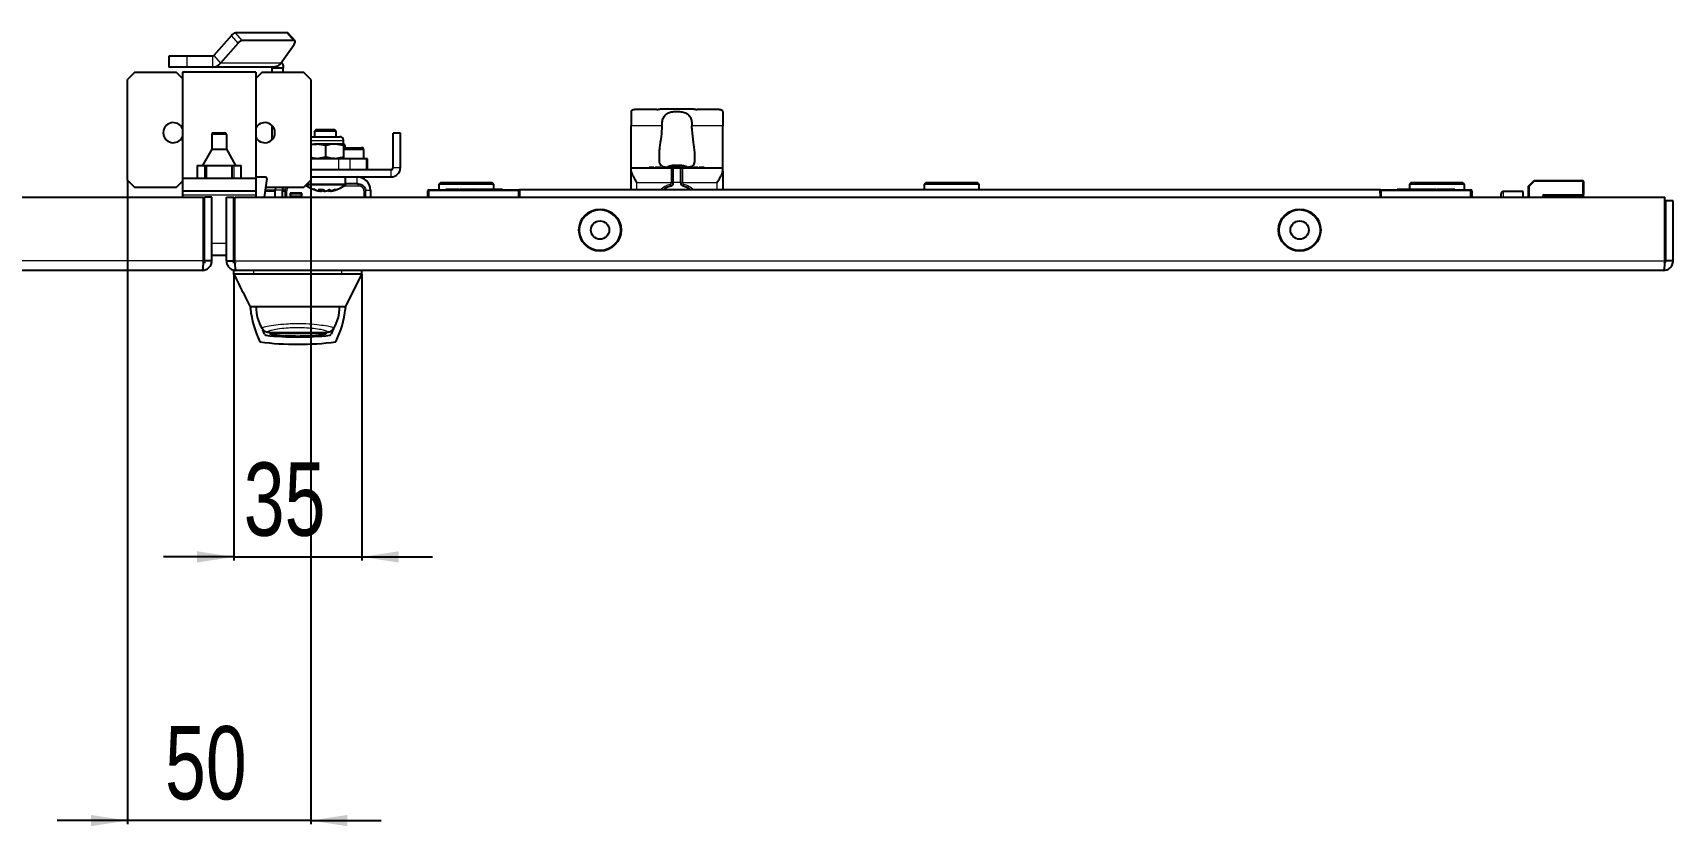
# Model space of a CAD drawing. Header units: millimetres. Extents: x -421 to 2398, y -1229 to 1219.
# Drawn here: x 1578 to 2025.8, y -1229.3 to -1012.7 of the extents above; entities that cross this region are included whole.
import ezdxf

# ---------------------------------------------------------------- set-up
doc = ezdxf.new("R2010")
doc.units = ezdxf.units.MM
doc.layers.add('FORMAT', color=7, linetype='Continuous')
doc.styles.add('SLDTEXTSTYLE0', font='TXT', dxfattribs={"width": 0.75})
doc.dimstyles.new('SLDDIMSTYLE1', dxfattribs={"dimtxt": 20, "dimasz": 10, "dimexe": 0, "dimexo": 0.0625, "dimgap": 5, "dimtad": 2, "dimdec": 1, "dimrnd": 1e-09, "dimzin": 12, "dimdsep": 46, "dimtxsty": 'SLDTEXTSTYLE0', "dimsah": 1, "dimcen": 0.09, "dimadec": 0, "dimazin": 3, "dimtfac": 1, "dimtmove": 0, "dimatfit": 0, "dimfxl": 0, "dimfrac": 2, "dimtolj": 1, "dimtzin": 12, "dimarcsym": 0})

# ---------------------------------------------------------------- blocks, each defined once
blk = doc.blocks.new('_D_12')
at = {"layer": 'FORMAT'}
for p, q in [((1603.83, -1052.96), (1603.83, -1228.8)), ((1653.83, -1052.96), (1653.83, -1228.8)), ((1603.83, -1227.8), (1584.6, -1227.8)), ((1653.83, -1227.8), (1603.83, -1227.8)), ((1653.83, -1227.8), (1673.06, -1227.8))]:
    blk.add_line(p, q, dxfattribs=at)
for points in [[(1603.83, -1227.8), (1593.83, -1226.27), (1593.83, -1229.34)], [(1653.83, -1227.8), (1663.83, -1229.34), (1663.83, -1226.27)]]:
    blk.add_solid(points, dxfattribs=at)
at = {"layer": 'FORMAT', "insert": (1614.05, -1202.02), "char_height": 20, "attachment_point": 1, "style": 'SLDTEXTSTYLE0'}
blk.add_mtext('50', dxfattribs=at)
blk = doc.blocks.new('_D_13')
at = {"layer": 'FORMAT'}
for p, q in [((1632.83, -1078.56), (1632.83, -1156.8)), ((1667.83, -1078.56), (1667.83, -1156.8)), ((1632.83, -1155.8), (1613.6, -1155.8)), ((1632.83, -1155.8), (1667.83, -1155.8)), ((1667.83, -1155.8), (1687.06, -1155.8))]:
    blk.add_line(p, q, dxfattribs=at)
for points in [[(1632.83, -1155.8), (1622.83, -1154.27), (1622.83, -1157.34)], [(1667.83, -1155.8), (1677.83, -1157.34), (1677.83, -1154.27)]]:
    blk.add_solid(points, dxfattribs=at)
at = {"layer": 'FORMAT', "insert": (1635.55, -1130.02), "char_height": 20, "attachment_point": 1, "style": 'SLDTEXTSTYLE0'}
blk.add_mtext('35', dxfattribs=at)

msp = doc.modelspace()

# ---------------------------------------------------------------- linework, layer by layer
at = {"color": 7, "linetype": 'Continuous', "lineweight": 25}
for p, q in [((1632.18, -1013.39), (1627.42, -1018.89)), ((1634.02, -1015.51), (1629.25, -1021.01)), ((1647.43, -1012.68), (1633.29, -1012.68)), ((1649.27, -1014.8), (1635.13, -1014.8)), ((1645.72, -1021.01), (1649.3, -1015.89)), ((1649.55, -1014.91), (1647.72, -1012.78)), ((1615.11, -1019.06), (1615.11, -1022.06)), ((1620.11, -1019.06), (1615.11, -1019.06)), ((1627.05, -1019.06), (1620.11, -1019.06)), ((1605.83, -1023.45), (1603.83, -1025.45)), ((1603.83, -1052.95), (1603.83, -1025.45)), ((1605.83, -1023.45), (1617.08, -1023.45)), ((1620.11, -1022.06), (1615.11, -1022.06)), ((1618.83, -1025.2), (1617.08, -1023.45)), ((1638.83, -1023.45), (1618.83, -1023.45)), ((1618.83, -1023.45), (1618.83, -1052.45)), ((1627.05, -1022.06), (1620.11, -1022.06)), ((1643.57, -1022.06), (1627.05, -1022.06)), ((1640.58, -1023.45), (1638.83, -1025.2)), ((1638.83, -1023.45), (1638.83, -1052.45)), ((1640.58, -1023.45), (1651.83, -1023.45)), ((1646.33, -1022.36), (1643.33, -1022.36)), ((1643.33, -1023.45), (1643.33, -1022.36)), ((1646.33, -1023.45), (1646.33, -1022.36)), ((1653.83, -1025.45), (1651.83, -1023.45)), ((1653.83, -1025.45), (1653.83, -1052.95)), ((1741.33, -1034.21), (1741.33, -1038.05)), ((1748.35, -1033.65), (1742.83, -1033.65)), ((1749.24, -1033.6), (1748.72, -1033.61)), ((1758.43, -1033.55), (1749.24, -1033.55)), ((1758.95, -1033.61), (1758.43, -1033.59)), ((1764.83, -1033.65), (1759.31, -1033.65)), ((1766.33, -1034.21), (1766.33, -1038.05)), ((1643.33, -1038.69), (1643.33, -1038.06)), ((1643.33, -1038.69), (1643.78, -1038.69)), ((1643.33, -1041.83), (1643.33, -1038.69)), ((1655.33, -1039.05), (1654.83, -1039.55)), ((1655.33, -1039.05), (1660.11, -1039.05)), ((1660.11, -1039.05), (1660.33, -1039.05)), ((1660.83, -1039.55), (1660.33, -1039.05)), ((1741.33, -1049.55), (1741.33, -1038.05)), ((1766.33, -1049.55), (1766.33, -1038.05)), ((1626.82, -1040.45), (1626.82, -1044.45)), ((1627.32, -1039.95), (1630.33, -1039.95)), ((1630.83, -1040.45), (1630.83, -1044.45)), ((1653.86, -1041.05), (1653.83, -1041.05)), ((1653.83, -1043.05), (1655.43, -1043.05)), ((1653.86, -1041.05), (1661.79, -1041.05)), ((1654.83, -1039.55), (1654.83, -1041.05)), ((1660.57, -1039.55), (1654.83, -1039.55)), ((1657.97, -1043.49), (1655.43, -1043.05)), ((1660.43, -1043.05), (1655.43, -1043.05)), ((1657.97, -1046.6), (1657.97, -1043.49)), ((1662.9, -1043.49), (1660.43, -1043.05)), ((1662.83, -1043.05), (1660.43, -1043.05)), ((1660.83, -1039.55), (1660.57, -1039.55)), ((1660.83, -1041.05), (1660.83, -1039.55)), ((1662.83, -1043.05), (1662.83, -1042.08)), ((1662.83, -1043.05), (1662.83, -1043.05)), ((1662.89, -1043.08), (1662.83, -1043.05)), ((1662.9, -1046.6), (1662.9, -1043.49)), ((1663.23, -1044.05), (1663.23, -1043.49)), ((1676.33, -1049.45), (1676.33, -1040.05)), ((1678.33, -1040.05), (1676.33, -1040.05)), ((1678.33, -1049.45), (1678.33, -1040.05)), ((1626.82, -1044.45), (1624.33, -1048.95)), ((1626.82, -1044.45), (1630.83, -1044.45)), ((1630.83, -1044.45), (1633.33, -1048.95)), ((1661.52, -1047.05), (1653.83, -1047.05)), ((1657.97, -1046.6), (1655.43, -1047.05)), ((1662.9, -1046.6), (1660.43, -1047.05)), ((1664.6, -1047.05), (1661.52, -1047.05)), ((1662.83, -1047.05), (1662.83, -1047.05)), ((1662.9, -1044.05), (1667.73, -1044.05)), ((1669.06, -1047.05), (1664.6, -1047.05)), ((1668.33, -1047.05), (1668.33, -1044.65)), ((1669.33, -1047.05), (1669.06, -1047.05)), ((1669.33, -1050.05), (1669.33, -1047.05)), ((1748.98, -1045.33), (1748.98, -1047.92)), ((1758.68, -1047.92), (1758.68, -1045.33)), ((1638.83, -1052.45), (1618.83, -1052.45)), ((1618.83, -1052.45), (1618.83, -1055.95)), ((1622.83, -1048.95), (1622.83, -1052.45)), ((1622.83, -1048.95), (1624.33, -1048.95)), ((1624.33, -1048.95), (1633.33, -1048.95)), ((1625.33, -1048.95), (1625.33, -1052.45)), ((1632.33, -1048.95), (1632.33, -1052.45)), ((1633.33, -1048.95), (1634.83, -1048.95)), ((1634.83, -1052.45), (1634.83, -1048.95)), ((1638.83, -1052.05), (1641.46, -1052.05)), ((1638.83, -1052.45), (1638.83, -1055.95)), ((1641.89, -1052.48), (1641.16, -1057.55)), ((1641.89, -1052.48), (1641.46, -1052.05)), ((1653.83, -1050.05), (1675.73, -1050.05)), ((1653.83, -1052.05), (1675.73, -1052.05)), ((1663.33, -1054.05), (1663.33, -1052.05)), ((1741.33, -1050.42), (1741.33, -1049.55)), ((1741.33, -1049.55), (1754.83, -1049.55)), ((1741.33, -1055.55), (1741.33, -1050.42)), ((1746.21, -1049.45), (1746.21, -1049.55)), ((1746.35, -1049.45), (1746.35, -1049.55)), ((1746.47, -1049.45), (1746.47, -1049.55)), ((1747.28, -1049.45), (1746.47, -1049.45)), ((1747.28, -1049.45), (1747.28, -1049.55)), ((1747.43, -1049.45), (1747.43, -1049.55)), ((1747.55, -1049.45), (1747.55, -1049.55)), ((1747.89, -1049.45), (1747.89, -1049.55)), ((1748.07, -1049.45), (1748.07, -1049.55)), ((1748.6, -1049.45), (1748.6, -1049.55)), ((1749.08, -1049.45), (1749.08, -1049.55)), ((1749.25, -1049.45), (1749.25, -1049.55)), ((1749.71, -1049.45), (1749.71, -1049.55)), ((1749.85, -1049.45), (1749.85, -1049.55)), ((1749.97, -1049.45), (1749.97, -1049.55)), ((1750.28, -1049.45), (1750.28, -1049.55)), ((1751.56, -1049.45), (1750.44, -1049.45)), ((1751.56, -1049.45), (1751.56, -1049.55)), ((1751.7, -1049.45), (1751.7, -1049.55)), ((1751.89, -1049.45), (1751.89, -1049.55)), ((1751.9, -1049.45), (1751.9, -1049.55)), ((1752.49, -1049.45), (1751.9, -1049.45)), ((1752.49, -1049.45), (1752.49, -1049.55)), ((1753.39, -1049.45), (1752.82, -1049.45)), ((1752.83, -1049.55), (1754.83, -1049.55)), ((1752.83, -1053.55), (1752.83, -1049.55)), ((1753.11, -1049.22), (1753.08, -1048.99)), ((1753.32, -1049.22), (1753.31, -1048.92)), ((1753.39, -1049.45), (1753.39, -1049.55)), ((1753.4, -1049.45), (1753.4, -1049.55)), ((1753.4, -1049.45), (1753.58, -1049.45)), ((1753.58, -1049.45), (1753.58, -1049.45)), ((1753.58, -1049.45), (1753.58, -1049.55)), ((1753.6, -1049.45), (1753.6, -1049.55)), ((1753.75, -1049.45), (1753.75, -1049.55)), ((1754.55, -1049.45), (1753.75, -1049.45)), ((1754.55, -1049.45), (1754.55, -1049.55)), ((1754.69, -1049.45), (1754.69, -1049.55)), ((1754.72, -1049.48), (1755.1, -1049.47)), ((1754.77, -1048.95), (1754.78, -1048.92)), ((1754.81, -1049.45), (1754.81, -1049.55)), ((1754.83, -1049.55), (1754.83, -1053.55)), ((1755.24, -1049.45), (1755.24, -1049.55)), ((1755.33, -1049.04), (1755.34, -1048.99)), ((1755.33, -1049.55), (1766.33, -1049.55)), ((1755.36, -1049.45), (1755.36, -1049.55)), ((1755.73, -1049.45), (1755.73, -1049.55)), ((1755.99, -1049.45), (1755.99, -1049.55)), ((1756.11, -1049.45), (1756.11, -1049.55)), ((1756.25, -1049.45), (1756.25, -1049.55)), ((1756.37, -1049.45), (1756.37, -1049.55)), ((1756.8, -1049.45), (1756.8, -1049.55)), ((1756.83, -1049.45), (1756.8, -1049.45)), ((1756.84, -1049.45), (1756.84, -1049.55)), ((1756.87, -1049.45), (1756.87, -1049.55)), ((1757.04, -1049.45), (1757.04, -1049.55)), ((1757.39, -1049.45), (1757.39, -1049.55)), ((1757.88, -1049.45), (1757.88, -1049.55)), ((1758.07, -1049.45), (1758.07, -1049.55)), ((1758.42, -1049.45), (1758.42, -1049.55)), ((1758.57, -1049.45), (1758.57, -1049.55)), ((1759.63, -1049.45), (1758.57, -1049.45)), ((1759.63, -1049.45), (1759.63, -1049.55)), ((1759.94, -1049.45), (1759.94, -1049.55)), ((1760.11, -1049.45), (1760.11, -1049.55)), ((1760.48, -1049.45), (1760.48, -1049.55)), ((1761.24, -1049.45), (1760.48, -1049.45)), ((1761.24, -1049.45), (1761.24, -1049.55)), ((1766.33, -1050.42), (1766.33, -1049.55)), ((1766.33, -1050.42), (1766.33, -1055.55)), ((1603.83, -1052.95), (1605.83, -1054.95)), ((1617.08, -1054.95), (1605.83, -1054.95)), ((1617.08, -1054.95), (1618.83, -1053.2)), ((1638.83, -1055.95), (1618.83, -1055.95)), ((1618.83, -1055.95), (1618.83, -1057.03)), ((1638.83, -1055.95), (1638.83, -1057.03)), ((1644.13, -1055.95), (1641.39, -1055.95)), ((1651.83, -1054.95), (1641.54, -1054.95)), ((1644.2, -1054.95), (1644.13, -1055.65)), ((1644.13, -1057.55), (1644.13, -1055.65)), ((1646.13, -1057.55), (1646.13, -1055.65)), ((1646.83, -1055.95), (1646.13, -1055.95)), ((1646.83, -1055.95), (1646.83, -1057.55)), ((1648.23, -1056.5), (1648.23, -1057.55)), ((1651.43, -1056.5), (1648.23, -1056.5)), ((1651.43, -1057.55), (1651.43, -1056.5)), ((1651.83, -1054.95), (1653.83, -1052.95)), ((1656.47, -1055.9), (1656.47, -1055.94)), ((1656.77, -1055.49), (1656.77, -1055.94)), ((1656.77, -1055.94), (1656.77, -1055.49)), ((1656.94, -1055.94), (1656.77, -1055.91)), ((1656.94, -1055.49), (1656.94, -1055.94)), ((1656.98, -1055.94), (1656.98, -1055.48)), ((1657.74, -1055.86), (1657.74, -1055.94)), ((1657.77, -1055.88), (1657.77, -1055.94)), ((1657.83, -1055.91), (1657.77, -1055.94)), ((1658.68, -1055.94), (1658.68, -1055.62)), ((1658.89, -1055.94), (1658.89, -1055.91)), ((1659.18, -1055.85), (1659.18, -1055.94)), ((1659.21, -1055.84), (1659.21, -1055.94)), ((1666.83, -1053.95), (1663.29, -1053.95)), ((1668.83, -1057.55), (1668.83, -1055.95)), ((1670.13, -1055.65), (1670.13, -1057.55)), ((1685.83, -1057.55), (1685.83, -1055.85)), ((1686.13, -1055.55), (1710.53, -1055.55)), ((1689.33, -1053.55), (1688.83, -1054.05)), ((1688.83, -1054.05), (1688.83, -1055.55)), ((1703.83, -1054.05), (1688.83, -1054.05)), ((1689.33, -1053.55), (1703.33, -1053.55)), ((1690.69, -1055.35), (1690.69, -1055.55)), ((1694.5, -1055.35), (1694.5, -1055.55)), ((1694.5, -1055.35), (1695.29, -1055.35)), ((1695.29, -1055.35), (1695.29, -1055.55)), ((1695.29, -1055.35), (1697.17, -1055.35)), ((1696.63, -1055.35), (1696.63, -1055.32)), ((1697.17, -1055.35), (1697.17, -1055.55)), ((1697.17, -1055.35), (1698.22, -1055.35)), ((1698.22, -1055.35), (1698.22, -1055.55)), ((1698.22, -1055.35), (1699.62, -1055.35)), ((1699.79, -1055.32), (1699.79, -1055.55)), ((1699.87, -1055.35), (1699.87, -1055.55)), ((1699.87, -1055.35), (1701.23, -1055.35)), ((1701.23, -1055.35), (1701.23, -1055.55)), ((1701.23, -1055.35), (1703.22, -1055.35)), ((1703.22, -1055.35), (1703.22, -1055.55)), ((1703.22, -1055.35), (1706.18, -1055.35)), ((1703.83, -1054.05), (1703.33, -1053.55)), ((1703.83, -1055.35), (1703.83, -1054.05)), ((1706.18, -1055.35), (1706.18, -1055.55)), ((1945.83, -1055.55), (1710.83, -1055.55)), ((1710.83, -1055.55), (1710.83, -1055.85)), ((1710.83, -1055.85), (1710.83, -1056.49)), ((1710.83, -1056.49), (1710.83, -1057.55)), ((1752.83, -1053.55), (1752.83, -1053.58)), ((1754.83, -1053.58), (1754.83, -1053.55)), ((1821.83, -1053.55), (1821.33, -1054.05)), ((1821.33, -1054.05), (1821.33, -1055.55)), ((1836.33, -1054.05), (1821.33, -1054.05)), ((1821.83, -1053.55), (1835.83, -1053.55)), ((1836.33, -1054.05), (1835.83, -1053.55)), ((1836.33, -1055.55), (1836.33, -1054.05)), ((1945.83, -1055.55), (1945.83, -1055.85)), ((1945.83, -1056.49), (1945.83, -1055.85)), ((1945.83, -1056.49), (1945.83, -1057.55)), ((1946.13, -1055.55), (1970.53, -1055.55)), ((1950.48, -1055.35), (1950.48, -1055.55)), ((1950.48, -1055.35), (1950.83, -1055.35)), ((1950.83, -1055.35), (1950.83, -1055.55)), ((1950.83, -1055.35), (1951.08, -1055.35)), ((1951.08, -1055.35), (1951.08, -1055.55)), ((1951.08, -1055.35), (1951.19, -1055.35)), ((1951.19, -1055.35), (1951.19, -1055.55)), ((1952.22, -1055.35), (1952.22, -1055.55)), ((1952.22, -1055.35), (1952.89, -1055.35)), ((1952.89, -1055.35), (1952.89, -1055.55)), ((1952.89, -1055.35), (1953.22, -1055.35)), ((1953.22, -1055.35), (1953.22, -1055.55)), ((1954.33, -1053.55), (1953.83, -1054.05)), ((1953.83, -1054.05), (1953.83, -1055.35)), ((1968.83, -1054.05), (1953.83, -1054.05)), ((1954.33, -1053.55), (1968.33, -1053.55)), ((1956.54, -1055.55), (1956.54, -1055.32)), ((1956.68, -1055.35), (1957.46, -1055.35)), ((1957.46, -1055.35), (1958.25, -1055.35)), ((1957.46, -1055.35), (1957.46, -1055.55)), ((1958.25, -1055.35), (1958.25, -1055.55)), ((1958.25, -1055.35), (1958.74, -1055.35)), ((1958.74, -1055.35), (1958.74, -1055.55)), ((1958.74, -1055.35), (1960.13, -1055.35)), ((1959.77, -1055.32), (1959.77, -1055.35)), ((1960.13, -1055.35), (1960.13, -1055.55)), ((1960.13, -1055.35), (1961.18, -1055.35)), ((1961.18, -1055.35), (1961.18, -1055.55)), ((1962.22, -1055.35), (1962.22, -1055.55)), ((1962.22, -1055.35), (1964.19, -1055.35)), ((1964.19, -1055.35), (1964.19, -1055.55)), ((1964.19, -1055.35), (1966.18, -1055.35)), ((1966.18, -1055.35), (1966.18, -1055.55)), ((1968.83, -1054.05), (1968.33, -1053.55)), ((1968.83, -1055.55), (1968.83, -1054.05)), ((1970.83, -1055.85), (1970.83, -1057.55)), ((1978.83, -1057.55), (1978.83, -1056.65)), ((1984.83, -1056.05), (1979.43, -1056.05)), ((1984.83, -1057.55), (1984.83, -1056.05)), ((1986.33, -1054.55), (1987.83, -1053.05)), ((1986.53, -1054.63), (1986.33, -1054.55)), ((1986.33, -1057.55), (1986.33, -1054.55)), ((1987.91, -1053.25), (1987.83, -1053.05)), ((1987.83, -1053.05), (2001.13, -1053.05)), ((2001.33, -1053.25), (2001.33, -1056.85)), ((2001.33, -1057.25), (2001.33, -1056.85)), ((1234.13, -1057.55), (1624.53, -1057.55)), ((1618.83, -1057.03), (1618.83, -1057.55)), ((1624.53, -1074.95), (1624.53, -1057.55)), ((1626.83, -1057.55), (1624.83, -1057.55)), ((1624.83, -1074.95), (1624.83, -1057.55)), ((1626.83, -1074.95), (1626.83, -1057.55)), ((1630.83, -1057.55), (1632.83, -1057.55)), ((1630.83, -1074.95), (1630.83, -1057.55)), ((1632.83, -1074.95), (1632.83, -1057.55)), ((1633.13, -1074.95), (1633.13, -1057.55)), ((1633.13, -1057.55), (2023.53, -1057.55)), ((1638.83, -1057.03), (1638.83, -1057.55)), ((1648.23, -1057.25), (1651.43, -1057.25)), ((1990.33, -1057.25), (1990.33, -1057.55)), ((2001.13, -1057.05), (1990.53, -1057.05)), ((2001.33, -1057.25), (2001.33, -1057.55)), ((2023.53, -1074.95), (2023.53, -1057.55)), ((2025.83, -1058.55), (2023.83, -1058.55)), ((2023.83, -1074.95), (2023.83, -1058.55)), ((2025.83, -1074.95), (2025.83, -1058.55)), ((1624.83, -1073.45), (1624.53, -1073.45)), ((1630.83, -1073.45), (1626.83, -1073.45)), ((1624.23, -1077.55), (1234.43, -1077.55)), ((1626.83, -1074.95), (1624.83, -1074.95)), ((1624.83, -1075.12), (1624.83, -1075.55)), ((1630.83, -1074.95), (1632.83, -1074.95)), ((1632.83, -1075.55), (1632.83, -1074.95)), ((1632.83, -1078.55), (1632.83, -1077.55)), ((1633.43, -1077.55), (1632.83, -1077.55)), ((2023.23, -1077.55), (1633.43, -1077.55)), ((1662.33, -1078.55), (1638.33, -1078.55)), ((1663.33, -1087.55), (1667.86, -1078.49)), ((1667.83, -1078.55), (1667.83, -1077.55)), ((2025.83, -1074.95), (2023.83, -1074.95)), ((1639.73, -1087.55), (1637.33, -1087.55)), ((1637.37, -1087.55), (1637.37, -1087.75)), ((1660.93, -1087.55), (1639.73, -1087.55)), ((1663.33, -1087.55), (1660.93, -1087.55)), ((1663.29, -1087.75), (1663.29, -1087.55)), ((1644.5, -1094.53), (1656.09, -1094.53)), ((1644.5, -1094.53), (1644.64, -1094.53))]:
    msp.add_line(p, q, dxfattribs=at)
at = {"color": 8, "linetype": 'Continuous', "lineweight": 18}
for p, q in [((1634.02, -1015.51), (1632.18, -1013.39)), ((1635.13, -1014.8), (1633.29, -1012.68)), ((1649.27, -1014.8), (1647.43, -1012.68)), ((1620.11, -1022.06), (1620.11, -1019.06)), ((1627.05, -1019.06), (1627.05, -1022.06)), ((1627.42, -1018.89), (1629.25, -1021.01)), ((1645.72, -1021.01), (1629.25, -1021.01)), ((1749.74, -1038.05), (1741.33, -1038.05)), ((1766.33, -1038.05), (1757.92, -1038.05)), ((1630.83, -1040.45), (1626.82, -1040.45)), ((1653.83, -1042.08), (1662.83, -1042.08)), ((1661.52, -1050.05), (1661.52, -1047.05)), ((1668.33, -1044.65), (1662.9, -1044.65)), ((1664.6, -1050.05), (1664.6, -1047.05)), ((1669.06, -1050.05), (1669.06, -1047.05)), ((1624.83, -1048.95), (1624.83, -1052.45)), ((1632.83, -1048.95), (1632.83, -1052.45)), ((1666.53, -1054.05), (1666.53, -1052.05)), ((1675.73, -1050.05), (1675.73, -1052.05)), ((1676.33, -1049.45), (1678.33, -1049.45)), ((1750.44, -1049.45), (1750.44, -1049.55)), ((1752.33, -1053.55), (1752.33, -1049.55)), ((1755.33, -1049.55), (1755.33, -1053.55)), ((1641.45, -1055.55), (1644.13, -1055.55)), ((1646.13, -1055.65), (1644.13, -1055.65)), ((1646.13, -1055.55), (1646.91, -1055.55)), ((1647.33, -1057.55), (1647.33, -1055.95)), ((1651.43, -1056.7), (1648.23, -1056.7)), ((1652.33, -1054.45), (1653.02, -1054.45)), ((1662.77, -1054.25), (1652.53, -1054.25)), ((1662.86, -1054.05), (1652.73, -1054.05)), ((1662.65, -1054.45), (1666.83, -1054.45)), ((1663.23, -1054.25), (1662.77, -1054.25)), ((1663.33, -1054.05), (1662.86, -1054.05)), ((1668.33, -1055.95), (1668.33, -1057.55)), ((1668.77, -1055.65), (1670.13, -1055.65)), ((1686.13, -1055.85), (1685.83, -1055.85)), ((1686.13, -1055.55), (1686.13, -1055.85)), ((1686.13, -1055.85), (1686.13, -1057.55)), ((1710.53, -1055.85), (1686.13, -1055.85)), ((1691.92, -1055.35), (1691.92, -1055.55)), ((1710.53, -1055.55), (1710.53, -1055.85)), ((1710.53, -1057.55), (1710.53, -1055.85)), ((1710.83, -1055.85), (1710.53, -1055.85)), ((1742.83, -1053.55), (1742.83, -1055.55)), ((1742.83, -1053.55), (1752.33, -1053.55)), ((1751.97, -1054.06), (1752.11, -1054.54)), ((1752.33, -1053.58), (1752.33, -1053.55)), ((1752.33, -1053.55), (1752.83, -1053.55)), ((1752.33, -1053.58), (1752.83, -1053.58)), ((1754.83, -1053.55), (1752.83, -1053.55)), ((1754.83, -1053.55), (1755.33, -1053.55)), ((1754.83, -1053.58), (1755.33, -1053.58)), ((1755.33, -1053.55), (1755.33, -1053.58)), ((1755.33, -1053.55), (1764.83, -1053.55)), ((1755.55, -1054.54), (1755.69, -1054.06)), ((1764.83, -1055.55), (1764.83, -1053.55)), ((1946.13, -1055.85), (1945.83, -1055.85)), ((1946.13, -1055.85), (1946.13, -1055.55)), ((1946.13, -1055.85), (1946.13, -1057.55)), ((1970.53, -1055.85), (1946.13, -1055.85)), ((1954.96, -1055.35), (1954.96, -1055.55)), ((1970.53, -1055.55), (1970.53, -1055.85)), ((1970.53, -1057.55), (1970.53, -1055.85)), ((1970.83, -1055.85), (1970.53, -1055.85)), ((1979.43, -1056.05), (1979.43, -1057.55)), ((1987.91, -1053.25), (1986.53, -1054.63)), ((1986.53, -1054.63), (1986.53, -1057.55)), ((2001.13, -1053.25), (1987.91, -1053.25)), ((1990.53, -1057.05), (1990.53, -1056.85)), ((1990.53, -1056.85), (2001.13, -1056.85)), ((2001.13, -1053.25), (2001.13, -1053.05)), ((2001.13, -1056.85), (2001.13, -1053.25)), ((2001.33, -1053.25), (2001.13, -1053.25)), ((2001.33, -1056.85), (2001.13, -1056.85)), ((2001.13, -1057.05), (2001.13, -1056.85)), ((1638.83, -1057.03), (1618.83, -1057.03)), ((1990.13, -1057.55), (1990.13, -1057.25)), ((1990.33, -1057.25), (1990.13, -1057.25)), ((1990.53, -1057.25), (1990.33, -1057.25)), ((1990.53, -1057.05), (1990.53, -1057.25)), ((2001.13, -1057.25), (1990.53, -1057.25)), ((1990.53, -1057.25), (1990.53, -1057.55)), ((2001.13, -1057.05), (2001.13, -1057.25)), ((2001.33, -1057.25), (2001.13, -1057.25)), ((2001.13, -1057.55), (2001.13, -1057.25)), ((1624.83, -1070.19), (1624.53, -1070.19)), ((1630.83, -1070.19), (1626.83, -1070.19)), ((1624.53, -1074.95), (1234.13, -1074.95)), ((1633.13, -1074.95), (2023.53, -1074.95)), ((1638.33, -1078.55), (1638.33, -1077.55)), ((1662.33, -1078.55), (1662.33, -1077.55))]:
    msp.add_line(p, q, dxfattribs=at)
at = {"color": 7, "linetype": 'Continuous', "lineweight": 25, "flags": 128}
for points in [[(1649.3, -1015.89), (1649.44, -1015.66), (1649.54, -1015.46), (1649.6, -1015.27), (1649.62, -1015.11), (1649.6, -1014.98), (1649.53, -1014.88), (1649.41, -1014.82), (1649.27, -1014.8)], [(1659.18, -1055.9), (1659.17, -1055.9), (1658.89, -1055.94)], [(2023.83, -1064.05), (2023.69, -1063.8), (2023.53, -1063.53)], [(2023.53, -1072.56), (2023.69, -1072.3), (2023.83, -1072.05)], [(1641.21, -1094.98), (1640.85, -1094.08), (1640.75, -1093.81)], [(1660.02, -1093.49), (1659.8, -1094.08), (1659.44, -1094.98)]]:
    msp.add_lwpolyline(points, dxfattribs=at)
at = {"color": 8, "linetype": 'Continuous', "lineweight": 18, "flags": 128}
for points in [[(2023.53, -1064.12), (2023.82, -1064.71), (2023.83, -1064.73)], [(2023.83, -1071.36), (2023.82, -1071.38), (2023.53, -1071.97)]]:
    msp.add_lwpolyline(points, dxfattribs=at)
at = {"color": 7, "linetype": 'Continuous', "lineweight": 25}
for centre, radius in [((1732.83, -1066.55), 5.75), ((1923.83, -1066.55), 5.75), ((1732.83, -1066.55), 2.5), ((1923.83, -1066.55), 2.5)]:
    msp.add_circle(centre, radius, dxfattribs=at)
at = {"color": 8, "linetype": 'Continuous', "lineweight": 18}
for centre in [(1732.83, -1066.55), (1923.83, -1066.55)]:
    msp.add_circle(centre, 5.5, dxfattribs=at)
at = {"color": 7, "linetype": 'Continuous', "lineweight": 25}
for centre, radius, start, end in [((1633.71, -1014.56), 1.93, 102.4839, 142.4022), ((1635.55, -1016.69), 1.93, 102.4839, 142.4022), ((1647.46, -1013.03), 0.349, 43.9283, 95.9288), ((1627.04, -1018.57), 0.488, 270.8794, 320.2435), ((1627, -1019.14), 2.93, 270.8794, 320.2435), ((1616.33, -1039.95), 2.75, 24.62, 335.38), ((1641.33, -1039.95), 2.75, 204.62, 155.38), ((1627.32, -1040.45), 0.5, 90, 180), ((1630.33, -1040.45), 0.5, 0, 90), ((1661.79, -1042.08), 1.03, 0, 90), ((1667.73, -1044.65), 0.6, 0, 90), ((1666.53, -1055.65), 3.6, 0, 90), ((1675.73, -1049.45), 2.6, 270, 0), ((1675.73, -1049.45), 0.6, 270, 0), ((1753.83, -1056.85), 8, 100.361, 108.4448), ((1753.07, -1052.7), 3.79, 92.8918, 101.4174), ((1753.95, -1051.17), 2.34, 111.7218, 124.6037), ((1753.15, -1056.48), 7.26, 85.7578, 94.2422), ((1752.79, -1049.51), 0.598, 60.5239, 80.9896), ((1753.58, -1056.47), 7.56, 92.0564, 94.6598), ((1753.1, -1053.27), 4.35, 79.331, 87.2142), ((1757.08, -1049.97), 3.47, 163.5344, 167.7658), ((1754.56, -1053.27), 4.35, 92.7858, 100.669), ((1754.08, -1056.46), 7.54, 81.9171, 87.9462), ((1754.85, -1049.44), 0.529, 98.3794, 107.9547), ((1754.59, -1052.7), 3.79, 78.5826, 87.1082), ((1753.76, -1055.26), 6.42, 69.7014, 77.5656), ((1753.83, -1056.85), 8, 70.1746, 79.639), ((1753.83, -1056.8), 7.96, 71.9524, 79.1092), ((1756.14, -1049.85), 0.629, 75.5606, 104.4394), ((1647.73, -1055.65), 1.6, 154.0555, 180), ((1657.83, -1047.05), 9, 233.1301, 260.0618), ((1657.95, -1047.32), 8.7, 247.0438, 262.1958), ((1657.54, -1049.26), 6.77, 243.8434, 260.9245), ((1656.57, -1048.42), 7.07, 264.247, 275.753), ((1657.6, -1053.29), 2.78, 231.3972, 252.5593), ((1657.16, -1051.16), 4.83, 261.5144, 261.8434), ((1656.98, -1055.79), 0.261, 216.1514, 217.2521), ((1657.91, -1047.1), 8.89, 263.7673, 264.0104), ((1658.5, -1053.07), 2.97, 239.1789, 255.2323), ((1658.67, -1054.33), 1.79, 219.0744, 243.9708), ((1657.1, -1051.73), 4.26, 278.6965, 279.0465), ((1658.56, -1051.73), 4.26, 260.9535, 261.3035), ((1657.08, -1052.87), 3.19, 285.2264, 309.2989), ((1657.67, -1054.81), 1.52, 311.5988, 339.6464), ((1657.75, -1047.1), 8.89, 275.9896, 276.2327), ((1657.55, -1048.94), 7.09, 279.4428, 293.2387), ((1658.5, -1051.16), 4.83, 278.1566, 278.4856), ((1657.98, -1047.9), 8.14, 278.7231, 291.6408), ((1657.83, -1047.05), 9, 279.9382, 306.8699), ((1660.66, -1054.1), 1.4, 257.0541, 282.9459), ((1663.08, -1054.05), 0.25, 306.8699, 0), ((1686.13, -1055.85), 0.3, 90, 180), ((1710.53, -1055.85), 0.3, 0, 90), ((1753.83, -1060.55), 6.25, 106.0134, 126.8699), ((1751.83, -1053.58), 1, 286.0134, 0), ((1755.83, -1053.58), 1, 180, 253.9866), ((1753.83, -1060.55), 6.25, 53.1301, 73.9866), ((1946.13, -1055.85), 0.3, 90, 180), ((1970.53, -1055.85), 0.3, 0, 90), ((1979.43, -1056.65), 0.6, 90, 180), ((2001.13, -1053.25), 0.2, 0, 90), ((2001.13, -1056.85), 0.2, 270, 0), ((1990.53, -1057.25), 0.2, 90, 180), ((2016.33, -1068.05), 7.5, 343.7398, 16.2602), ((1629.39, -1087.75), 7.98, 358.267, 359.9999), ((1664.22, -1085.19), 27, 185.961, 206.1695), ((1650.33, -1087.55), 11.4, 180, 210.8742), ((1650.33, -1087.55), 11.4, 329.0561, 0), ((1636.44, -1085.19), 27, 333.8305, 354.0392), ((1671.27, -1087.75), 7.98, 180, 181.7325), ((1650.33, -1015.75), 82, 262.7534, 277.2466), ((1641.67, -1094.78), 0.5, 203.0437, 263.7491), ((1650.33, -1015.75), 80, 263.7491, 276.2509), ((1658.98, -1094.78), 0.5, 276.2509, 336.9563)]:
    msp.add_arc(centre, radius, start, end, dxfattribs=at)
at = {"color": 8, "linetype": 'Continuous', "lineweight": 18}
for centre, radius, start, end in [((1753.83, -1060.55), 6.75, 106.0134, 132.2054), ((1751.83, -1053.58), 0.5, 286.0134, 0), ((1755.83, -1053.58), 0.5, 180, 253.9866), ((1753.83, -1060.55), 6.75, 47.7946, 73.9866), ((1990.53, -1057.25), 0.4, 90, 180)]:
    msp.add_arc(centre, radius, start, end, dxfattribs=at)
at = {"color": 7, "linetype": 'Continuous', "lineweight": 25}
for points in [[(1645.72, -1021.01), (1645.58, -1021.16), (1645.28, -1021.48), (1644.75, -1021.81), (1644.17, -1022.02), (1643.77, -1022.05), (1643.57, -1022.06)], [(1643.03, -1022.06), (1643.11, -1022.08), (1643.27, -1022.12), (1643.31, -1022.28), (1643.33, -1022.36)], [(1666.83, -1053.95), (1667.09, -1053.98), (1667.61, -1054.04), (1668.28, -1054.5), (1668.74, -1055.16), (1668.8, -1055.68), (1668.83, -1055.95)], [(1624.53, -1074.95), (1624.5, -1075.29), (1624.45, -1075.97), (1624.38, -1076.83), (1624.3, -1077.43), (1624.25, -1077.51), (1624.23, -1077.55)], [(1624.23, -1077.55), (1624.57, -1077.51), (1625.25, -1077.43), (1626.11, -1076.83), (1626.71, -1075.97), (1626.79, -1075.29), (1626.83, -1074.95)], [(1633.43, -1077.55), (1633.4, -1077.51), (1633.35, -1077.43), (1633.28, -1076.83), (1633.2, -1075.97), (1633.15, -1075.29), (1633.13, -1074.95)], [(2023.53, -1074.95), (2023.5, -1075.29), (2023.45, -1075.97), (2023.38, -1076.83), (2023.3, -1077.43), (2023.25, -1077.51), (2023.23, -1077.55)]]:
    msp.add_open_spline(points, degree=3, dxfattribs=at)
for points, knots in [([(1645.87, -1020.79), (1645.95, -1020.89), (1646.28, -1021.34), (1646.31, -1021.92), (1646.33, -1022.36)], [0, 0, 0, 0, 0.222729, 1, 1, 1, 1]), ([(1742.83, -1033.65), (1742.66, -1033.65), (1742.33, -1033.66), (1741.88, -1033.72), (1741.54, -1033.84), (1741.36, -1034.01), (1741.34, -1034.15), (1741.33, -1034.21)], [0, 0, 0, 0, 0.2129, 0.425707, 0.640613, 0.853382, 1, 1, 1, 1]), ([(1748.35, -1033.65), (1748.45, -1033.64), (1748.58, -1033.62), (1748.69, -1033.61), (1748.72, -1033.61)], [0, 0, 0, 0, 0.7894027, 1, 1, 1, 1]), ([(1749.74, -1038.05), (1749.76, -1037.63), (1749.8, -1036.8), (1750.16, -1035.71), (1750.81, -1034.9), (1751.74, -1034.41), (1752.89, -1034.17), (1754.21, -1034.12), (1755.56, -1034.29), (1756.69, -1034.76), (1757.42, -1035.56), (1757.8, -1036.59), (1757.92, -1037.46), (1757.92, -1037.95), (1757.92, -1038.05)], [0, 0, 0, 0, 0.088505, 0.177138, 0.262858, 0.344694, 0.430485, 0.525193, 0.625645, 0.723911, 0.812494, 0.894483, 0.978997, 1, 1, 1, 1]), ([(1758.95, -1033.61), (1758.96, -1033.61), (1759.07, -1033.62), (1759.2, -1033.64), (1759.31, -1033.65)], [0, 0, 0, 0, 0.161974, 1, 1, 1, 1]), ([(1766.33, -1034.21), (1766.32, -1034.13), (1766.29, -1033.97), (1766.05, -1033.81), (1765.69, -1033.71), (1765.26, -1033.66), (1764.96, -1033.65), (1764.83, -1033.65)], [0, 0, 0, 0, 0.205683, 0.411346, 0.618649, 0.832339, 1, 1, 1, 1]), ([(1749.74, -1038.05), (1749.69, -1039.05), (1749.58, -1041.19), (1749.06, -1043.63), (1749, -1044.94), (1748.98, -1045.33)], [0, 0, 0, 0, 0.378823, 0.812228, 1, 1, 1, 1]), ([(1758.68, -1045.33), (1758.6, -1044.42), (1758.42, -1042.56), (1757.96, -1039.97), (1757.93, -1038.43), (1757.92, -1038.05)], [0, 0, 0, 0, 0.417668, 0.852903, 1, 1, 1, 1]), ([(1655.43, -1043.05), (1655.37, -1043.05), (1654.83, -1043.05), (1654.3, -1043.19), (1653.83, -1043.32)], [0, 0, 0, 0, 0.1109, 1, 1, 1, 1]), ([(1660.43, -1043.05), (1660.37, -1043.05), (1659.54, -1043.05), (1658.73, -1043.28), (1657.97, -1043.49)], [0, 0, 0, 0, 0.0702006, 1, 1, 1, 1]), ([(1662.83, -1043.05), (1662.83, -1043.05), (1662.86, -1043.08), (1662.88, -1043.32), (1662.9, -1043.49)], [0, 0, 0, 0, 0.268634, 1, 1, 1, 1]), ([(1663.23, -1043.49), (1663.19, -1043.42), (1663.08, -1043.23), (1662.96, -1043.18), (1662.89, -1043.14)], [0, 0, 0, 0, 0.355958, 1, 1, 1, 1]), ([(1655.43, -1047.05), (1655.37, -1047.05), (1654.83, -1047.04), (1654.3, -1046.9), (1653.83, -1046.77)], [0, 0, 0, 0, 0.1109, 1, 1, 1, 1]), ([(1660.43, -1047.05), (1660.37, -1047.05), (1659.54, -1047.04), (1658.73, -1046.81), (1657.97, -1046.6)], [0, 0, 0, 0, 0.070201, 1, 1, 1, 1]), ([(1662.83, -1047.05), (1662.83, -1047.04), (1662.86, -1047.01), (1662.88, -1046.77), (1662.9, -1046.6)], [0, 0, 0, 0, 0.268634, 1, 1, 1, 1]), ([(1748.98, -1047.92), (1749.02, -1048.19), (1749.11, -1048.73), (1749.9, -1049.19), (1750.89, -1049.39), (1751.66, -1049.43), (1751.94, -1049.44)], [0, 0, 0, 0, 0.289157, 0.579411, 0.847533, 1, 1, 1, 1]), ([(1755.84, -1049.44), (1756.27, -1049.41), (1757.18, -1049.34), (1758.12, -1049.04), (1758.61, -1048.55), (1758.66, -1048.11), (1758.68, -1047.92)], [0, 0, 0, 0, 0.255921, 0.530677, 0.799973, 1, 1, 1, 1]), ([(1741.33, -1050.42), (1741.35, -1050.59), (1741.41, -1051.02), (1741.88, -1051.97), (1742.41, -1052.86), (1742.76, -1053.43), (1742.83, -1053.54), (1742.83, -1053.55)], [0, 0, 0, 0, 0.19414, 0.485275, 0.898779, 0.996769, 1, 1, 1, 1]), ([(1746.35, -1049.45), (1746.33, -1049.45), (1746.29, -1049.45), (1746.23, -1049.45), (1746.21, -1049.45), (1746.21, -1049.45), (1746.21, -1049.45)], [0, 0, 0, 0, 0.2808356, 0.55925, 0.7791823, 1, 1, 1, 1]), ([(1746.47, -1049.45), (1746.47, -1049.45), (1746.47, -1049.45), (1746.44, -1049.45), (1746.4, -1049.45), (1746.37, -1049.45), (1746.35, -1049.45)], [0, 0, 0, 0, 0.280888, 0.559482, 0.77927, 1, 1, 1, 1]), ([(1747.43, -1049.45), (1747.42, -1049.45), (1747.38, -1049.45), (1747.32, -1049.45), (1747.3, -1049.45), (1747.28, -1049.45)], [0, 0, 0, 0, 0.280638, 0.560877, 1, 1, 1, 1]), ([(1747.55, -1049.45), (1747.55, -1049.45), (1747.55, -1049.45), (1747.52, -1049.45), (1747.48, -1049.45), (1747.45, -1049.45), (1747.43, -1049.45)], [0, 0, 0, 0, 0.280941, 0.559114, 0.779089, 1, 1, 1, 1]), ([(1748.07, -1049.45), (1748.01, -1049.45), (1747.9, -1049.45), (1747.89, -1049.45), (1747.89, -1049.45)], [0, 0, 0, 0, 0.559312, 1, 1, 1, 1]), ([(1748.6, -1049.45), (1748.54, -1049.45), (1748.43, -1049.45), (1748.23, -1049.45), (1748.13, -1049.45), (1748.07, -1049.45)], [0, 0, 0, 0, 0.280496, 0.560765, 1, 1, 1, 1]), ([(1749.08, -1049.45), (1749.01, -1049.45), (1748.89, -1049.45), (1748.69, -1049.45), (1748.6, -1049.45)], [0, 0, 0, 0, 0.560137, 1, 1, 1, 1]), ([(1749.25, -1049.45), (1749.25, -1049.45), (1749.23, -1049.45), (1749.13, -1049.45), (1749.08, -1049.45)], [0, 0, 0, 0, 0.5599138, 1, 1, 1, 1]), ([(1749.85, -1049.45), (1749.83, -1049.45), (1749.79, -1049.45), (1749.74, -1049.45), (1749.71, -1049.45), (1749.71, -1049.45), (1749.71, -1049.45)], [0, 0, 0, 0, 0.280765, 0.559178, 0.779175, 1, 1, 1, 1]), ([(1749.97, -1049.45), (1749.97, -1049.45), (1749.97, -1049.45), (1749.94, -1049.45), (1749.9, -1049.45), (1749.87, -1049.45), (1749.85, -1049.45)], [0, 0, 0, 0, 0.280828, 0.559417, 0.779393, 1, 1, 1, 1]), ([(1750.44, -1049.45), (1750.42, -1049.45), (1750.38, -1049.45), (1750.32, -1049.45), (1750.29, -1049.45), (1750.28, -1049.45), (1750.28, -1049.45)], [0, 0, 0, 0, 0.280951, 0.559967, 0.779431, 1, 1, 1, 1]), ([(1751.7, -1049.45), (1751.7, -1049.45), (1751.69, -1049.45), (1751.66, -1049.45), (1751.61, -1049.45), (1751.58, -1049.45), (1751.56, -1049.45)], [0, 0, 0, 0, 0.280713, 0.558701, 0.779045, 1, 1, 1, 1]), ([(1751.9, -1049.45), (1751.9, -1049.45), (1751.89, -1049.45), (1751.89, -1049.45), (1751.89, -1049.45)], [0, 0, 0, 0, 0.560081, 1, 1, 1, 1]), ([(1752.33, -1049.55), (1752.33, -1049.55), (1752.33, -1049.55), (1752.34, -1049.55), (1752.35, -1049.55), (1752.39, -1049.55), (1752.51, -1049.55), (1752.73, -1049.55), (1752.8, -1049.55), (1752.83, -1049.55)], [0, 0, 0, 0, 0.00167, 0.003889, 0.009531, 0.034361, 0.132751, 0.526214, 1, 1, 1, 1]), ([(1752.67, -1049.45), (1752.65, -1049.45), (1752.6, -1049.45), (1752.53, -1049.45), (1752.51, -1049.45), (1752.49, -1049.45)], [0, 0, 0, 0, 0.281226, 0.561522, 1, 1, 1, 1]), ([(1753.4, -1049.45), (1753.4, -1049.45), (1753.4, -1049.45), (1753.39, -1049.45), (1753.39, -1049.45)], [0, 0, 0, 0, 0.559504, 1, 1, 1, 1]), ([(1753.75, -1049.45), (1753.73, -1049.45), (1753.69, -1049.45), (1753.63, -1049.45), (1753.6, -1049.45), (1753.6, -1049.45), (1753.6, -1049.45)], [0, 0, 0, 0, 0.280855, 0.559718, 0.779518, 1, 1, 1, 1]), ([(1754.69, -1049.45), (1754.67, -1049.45), (1754.63, -1049.45), (1754.58, -1049.45), (1754.55, -1049.45), (1754.55, -1049.45), (1754.55, -1049.45)], [0, 0, 0, 0, 0.280813, 0.559099, 0.77917, 1, 1, 1, 1]), ([(1754.81, -1049.45), (1754.81, -1049.45), (1754.81, -1049.45), (1754.78, -1049.45), (1754.74, -1049.45), (1754.71, -1049.45), (1754.69, -1049.45)], [0, 0, 0, 0, 0.2809124, 0.5594047, 0.7791083, 1, 1, 1, 1]), ([(1754.83, -1049.55), (1754.87, -1049.55), (1754.95, -1049.55), (1755.21, -1049.55), (1755.33, -1049.55), (1755.33, -1049.55)], [0, 0, 0, 0, 0.475461, 0.994056, 1, 1, 1, 1]), ([(1755.24, -1049.45), (1755.22, -1049.45), (1755.18, -1049.45), (1755.13, -1049.45), (1755.1, -1049.45), (1755.1, -1049.45), (1755.1, -1049.45)], [0, 0, 0, 0, 0.2808885, 0.5590229, 0.7791551, 1, 1, 1, 1]), ([(1755.36, -1049.45), (1755.36, -1049.45), (1755.36, -1049.45), (1755.33, -1049.45), (1755.29, -1049.45), (1755.26, -1049.45), (1755.24, -1049.45)], [0, 0, 0, 0, 0.2809, 0.559498, 0.779148, 1, 1, 1, 1]), ([(1755.73, -1049.45), (1755.68, -1049.45), (1755.57, -1049.45), (1755.44, -1049.45), (1755.37, -1049.45), (1755.37, -1049.45), (1755.36, -1049.45)], [0, 0, 0, 0, 0.280935, 0.559487, 0.779245, 1, 1, 1, 1]), ([(1755.99, -1049.45), (1755.94, -1049.45), (1755.87, -1049.45), (1755.77, -1049.45), (1755.73, -1049.45)], [0, 0, 0, 0, 0.559441, 1, 1, 1, 1]), ([(1756.11, -1049.45), (1756.1, -1049.45), (1756.1, -1049.45), (1756.02, -1049.45), (1755.99, -1049.45)], [0, 0, 0, 0, 0.560313, 1, 1, 1, 1]), ([(1756.25, -1049.45), (1756.23, -1049.45), (1756.19, -1049.45), (1756.13, -1049.45), (1756.11, -1049.45), (1756.11, -1049.45), (1756.11, -1049.45)], [0, 0, 0, 0, 0.28091, 0.559174, 0.779166, 1, 1, 1, 1]), ([(1756.37, -1049.45), (1756.37, -1049.45), (1756.37, -1049.45), (1756.34, -1049.45), (1756.3, -1049.45), (1756.27, -1049.45), (1756.25, -1049.45)], [0, 0, 0, 0, 0.280849, 0.55949, 0.779158, 1, 1, 1, 1]), ([(1756.87, -1049.45), (1756.86, -1049.45), (1756.84, -1049.45), (1756.84, -1049.45), (1756.84, -1049.45)], [0, 0, 0, 0, 0.560691, 1, 1, 1, 1]), ([(1757.04, -1049.45), (1757, -1049.45), (1756.94, -1049.45), (1756.89, -1049.45), (1756.87, -1049.45)], [0, 0, 0, 0, 0.559542, 1, 1, 1, 1]), ([(1757.39, -1049.45), (1757.32, -1049.45), (1757.19, -1049.45), (1757.08, -1049.45), (1757.04, -1049.45)], [0, 0, 0, 0, 0.560514, 1, 1, 1, 1]), ([(1757.88, -1049.45), (1757.8, -1049.45), (1757.67, -1049.45), (1757.47, -1049.45), (1757.39, -1049.45)], [0, 0, 0, 0, 0.559217, 1, 1, 1, 1]), ([(1758.07, -1049.45), (1758.07, -1049.45), (1758.06, -1049.45), (1757.93, -1049.45), (1757.88, -1049.45)], [0, 0, 0, 0, 0.5603404, 1, 1, 1, 1]), ([(1758.57, -1049.45), (1758.55, -1049.45), (1758.5, -1049.45), (1758.45, -1049.45), (1758.42, -1049.45), (1758.42, -1049.45), (1758.42, -1049.45)], [0, 0, 0, 0, 0.280872, 0.559701, 0.779382, 1, 1, 1, 1]), ([(1760.11, -1049.45), (1760.05, -1049.45), (1759.96, -1049.45), (1759.95, -1049.45), (1759.94, -1049.45)], [0, 0, 0, 0, 0.5589475, 1, 1, 1, 1]), ([(1760.48, -1049.45), (1760.4, -1049.45), (1760.27, -1049.45), (1760.16, -1049.45), (1760.11, -1049.45)], [0, 0, 0, 0, 0.5597473, 1, 1, 1, 1]), ([(1764.83, -1053.55), (1764.83, -1053.54), (1764.9, -1053.43), (1765.25, -1052.86), (1765.78, -1051.97), (1766.25, -1051.02), (1766.31, -1050.59), (1766.33, -1050.42)], [0, 0, 0, 0, 0.003231, 0.101221, 0.514725, 0.80586, 1, 1, 1, 1]), ([(1646.83, -1055.95), (1646.84, -1055.68), (1646.87, -1055.31), (1647.08, -1055.02), (1647.14, -1054.95)], [0, 0, 0, 0, 0.734422, 1, 1, 1, 1]), ([(1690.69, -1055.35), (1690.87, -1055.35), (1691.21, -1055.35), (1691.7, -1055.35), (1691.92, -1055.35)], [0, 0, 0, 0, 0.5368, 1, 1, 1, 1]), ([(1691.92, -1055.35), (1692.3, -1055.35), (1692.99, -1055.35), (1693.85, -1055.35), (1694.3, -1055.35), (1694.32, -1055.35)], [0, 0, 0, 0, 0.522437, 0.975649, 1, 1, 1, 1]), ([(1951.19, -1055.35), (1951.33, -1055.35), (1951.59, -1055.35), (1952.02, -1055.35), (1952.22, -1055.35)], [0, 0, 0, 0, 0.547643, 1, 1, 1, 1]), ([(1953.22, -1055.35), (1953.56, -1055.35), (1954.19, -1055.35), (1954.72, -1055.35), (1954.96, -1055.35)], [0, 0, 0, 0, 0.5368, 1, 1, 1, 1]), ([(1954.96, -1055.35), (1955.28, -1055.35), (1955.89, -1055.35), (1956.46, -1055.35), (1956.49, -1055.35), (1956.5, -1055.35)], [0, 0, 0, 0, 0.415678, 0.776277, 1, 1, 1, 1]), ([(1961.35, -1055.35), (1961.39, -1055.35), (1961.68, -1055.35), (1961.97, -1055.35), (1962.22, -1055.35)], [0, 0, 0, 0, 0.139498, 1, 1, 1, 1]), ([(1624.49, -1075.44), (1624.55, -1075.42), (1624.76, -1075.35), (1624.8, -1075.12), (1624.83, -1074.95)], [0, 0, 0, 0, 0.275436, 1, 1, 1, 1]), ([(1630.83, -1074.95), (1630.86, -1075.24), (1630.92, -1075.87), (1631.45, -1076.73), (1632.33, -1077.41), (1633.05, -1077.5), (1633.43, -1077.55)], [0, 0, 0, 0, 0.213506, 0.468322, 0.723241, 1, 1, 1, 1]), ([(1632.8, -1078.49), (1633.19, -1079.26), (1633.99, -1080.87), (1635.11, -1083.12), (1636.25, -1085.39), (1636.96, -1086.81), (1637.33, -1087.55)], [0, 0, 0, 0, 0.216327, 0.453955, 0.714745, 1, 1, 1, 1]), ([(1632.83, -1074.95), (1632.86, -1075.08), (1632.9, -1075.31), (1633.16, -1075.51), (1633.34, -1075.53), (1633.43, -1075.55)], [0, 0, 0, 0, 0.4375, 0.71569, 1, 1, 1, 1]), ([(1638.33, -1078.55), (1637.71, -1078.55), (1636.47, -1078.55), (1634.82, -1078.55), (1633.58, -1078.55), (1632.92, -1078.55), (1632.85, -1078.55), (1632.83, -1078.55)], [0, 0, 0, 0, 0.214694, 0.429388, 0.644082, 0.858775, 1, 1, 1, 1]), ([(1667.83, -1078.55), (1667.77, -1078.55), (1667.65, -1078.55), (1666.7, -1078.55), (1665.3, -1078.55), (1663.76, -1078.55), (1662.73, -1078.55), (1662.33, -1078.55)], [0, 0, 0, 0, 0.21469, 0.42938, 0.644073, 0.858767, 1, 1, 1, 1]), ([(2023.23, -1075.55), (2023.36, -1075.52), (2023.59, -1075.47), (2023.79, -1075.21), (2023.82, -1075.03), (2023.83, -1074.95)], [0, 0, 0, 0, 0.4375, 0.71569, 1, 1, 1, 1]), ([(2023.23, -1077.55), (2023.52, -1077.52), (2024.15, -1077.46), (2025.01, -1076.93), (2025.69, -1076.05), (2025.78, -1075.33), (2025.83, -1074.95)], [0, 0, 0, 0, 0.211353, 0.466168, 0.72109, 1, 1, 1, 1]), ([(1640.57, -1093.42), (1640.68, -1093.58), (1640.92, -1093.89), (1641.36, -1094.17), (1641.77, -1094.34), (1642.15, -1094.42), (1642.67, -1094.49), (1643.42, -1094.53), (1644.14, -1094.53), (1644.6, -1094.53), (1644.64, -1094.53)], [0, 0, 0, 0, 0.086907, 0.170444, 0.253995, 0.352832, 0.493755, 0.750586, 0.975401, 1, 1, 1, 1]), ([(1642.58, -1094.76), (1642.66, -1094.73), (1642.83, -1094.68), (1644.16, -1094.69), (1646.12, -1094.75), (1648.57, -1094.8), (1651.21, -1094.81), (1653.76, -1094.77), (1655.92, -1094.71), (1657.45, -1094.68), (1658.18, -1094.72), (1658.02, -1094.85), (1657.01, -1095.05), (1655.24, -1095.27), (1652.92, -1095.44), (1650.3, -1095.5), (1647.7, -1095.44), (1645.4, -1095.27), (1643.65, -1095.05), (1642.71, -1094.87), (1642.62, -1094.79), (1642.58, -1094.76)], [0, 0, 0, 0, 0.053435, 0.106868, 0.160358, 0.213991, 0.267619, 0.321181, 0.374779, 0.42843, 0.481983, 0.5354, 0.588925, 0.642773, 0.696736, 0.750367, 0.803567, 0.856759, 0.910369, 0.964326, 1, 1, 1, 1]), ([(1654.93, -1094.52), (1655.13, -1094.53), (1655.78, -1094.53), (1656.7, -1094.53), (1657.68, -1094.51), (1658.32, -1094.46), (1658.86, -1094.35), (1659.34, -1094.15), (1659.8, -1093.84), (1660, -1093.53), (1660.09, -1093.39)], [0, 0, 0, 0, 0.083733, 0.271555, 0.468927, 0.681743, 0.781788, 0.862953, 0.941144, 1, 1, 1, 1])]:
    msp.add_open_spline(points, degree=3, knots=knots, dxfattribs=at)
at = {"color": 8, "linetype": 'Continuous', "lineweight": 18}
for points in [[(1647.33, -1055.95), (1647.26, -1055.95), (1647.13, -1055.95), (1646.97, -1055.95), (1646.85, -1055.95), (1646.84, -1055.95), (1646.83, -1055.95)], [(1666.83, -1054.45), (1666.83, -1054.38), (1666.83, -1054.25), (1666.83, -1054.08), (1666.83, -1053.97), (1666.83, -1053.95), (1666.83, -1053.95)], [(1666.83, -1054.45), (1667.02, -1054.47), (1667.42, -1054.51), (1667.91, -1054.86), (1668.26, -1055.36), (1668.31, -1055.75), (1668.33, -1055.95)], [(1668.33, -1055.95), (1668.39, -1055.95), (1668.52, -1055.95), (1668.69, -1055.95), (1668.81, -1055.95), (1668.82, -1055.95), (1668.83, -1055.95)]]:
    msp.add_open_spline(points, degree=3, dxfattribs=at)
for points, knots in [([(1647.33, -1055.95), (1647.35, -1055.75), (1647.38, -1055.37), (1647.62, -1055.08), (1647.73, -1054.95)], [0, 0, 0, 0, 0.533234, 1, 1, 1, 1]), ([(1640.64, -1093.36), (1640.62, -1093.3), (1640.58, -1093.15), (1641.87, -1092.79), (1644.13, -1092.41), (1646.81, -1092.15), (1649.67, -1092.04), (1652.59, -1092.07), (1655.59, -1092.3), (1658.07, -1092.65), (1659.64, -1093.02), (1660.31, -1093.28), (1660.08, -1093.35), (1660.04, -1093.36)], [0, 0, 0, 0, 0.080358, 0.189165, 0.296875, 0.401927, 0.469214, 0.569403, 0.669558, 0.770526, 0.874295, 0.980961, 1, 1, 1, 1]), ([(1656.09, -1094.53), (1656.28, -1094.53), (1657.21, -1094.54), (1658.11, -1094.49), (1658.58, -1094.33), (1658.06, -1094.05), (1656.71, -1093.73), (1654.68, -1093.44), (1652.2, -1093.25), (1649.79, -1093.22), (1647.42, -1093.31), (1645.22, -1093.53), (1643.33, -1093.86), (1642.26, -1094.18), (1642.16, -1094.41), (1642.89, -1094.52), (1643.99, -1094.53), (1644.5, -1094.53)], [0, 0, 0, 0, 0.019237, 0.094456, 0.169947, 0.244138, 0.315947, 0.385269, 0.453516, 0.521522, 0.567246, 0.638978, 0.71315, 0.788639, 0.863863, 0.937348, 1, 1, 1, 1])]:
    msp.add_open_spline(points, degree=3, knots=knots, dxfattribs=at)

# ---------------------------------------------------------------- dimensions: what is measured, and where the dimension line sits
at = {"layer": 'FORMAT'}
dim = msp.add_linear_dim(base=(1603.83, -1227.8), p1=(1653.83, -1052.95), p2=(1603.83, -1052.95), dimstyle='SLDDIMSTYLE1', dxfattribs=at)
dim.commit()
dim.dimension.update_dxf_attribs({"geometry": '_D_12', "text_midpoint": (1628.83, -1227.8), "dimtype": 160})
dim = msp.add_linear_dim(base=(1667.83, -1155.8), p1=(1632.83, -1078.55), p2=(1667.83, -1078.55), angle=0, dimstyle='SLDDIMSTYLE1', dxfattribs=at)
dim.commit()
dim.dimension.update_dxf_attribs({"geometry": '_D_13', "text_midpoint": (1650.33, -1155.8), "dimtype": 160})

doc.saveas('drawing.dxf')
